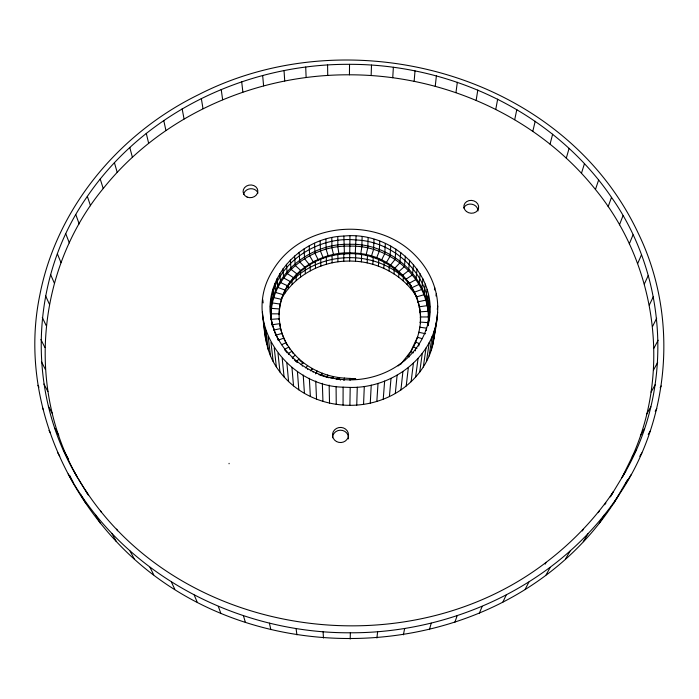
<?xml version="1.0" encoding="UTF-8"?>
<svg xmlns="http://www.w3.org/2000/svg" width="699" height="699" viewBox="0 0 699 699"><rect width="100%" height="100%" fill="white"/><g stroke="black" fill="none" stroke-linecap="round" stroke-linejoin="round"><path stroke-width="1.05" d="M343.052 405.105L343.113 387.167C286.791 386.189 240.238 321.418 272.811 270.434C301.54 221.749 376.944 215.397 415.486 255.659C425.787 266.127 433.24 279.425 436.281 293.825C439.994 310.627 435.652 327.674 432.934 344.266C427.141 369.553 407.202 390.103 383.235 399.208C357.818 409.046 328.093 406.958 304.432 393.354C293.196 386.835 283.41 377.792 276.341 366.861C266.686 352.576 264.563 335.074 263.042 318.351M281.968 297.765C294.698 276.131 318.989 262.798 343.768 261.216L343.794 253.781M427.98 325.655C441.314 275.589 392.331 230.819 343.864 236.07L344.415 253.99C312.077 255.205 279.766 280.832 279.146 314.69C279.093 276.323 319.251 249.351 355.275 253.134C392.602 254.419 426.6 289.936 419.706 328.032L419.811 327.211L426.626 328.198M343.759 380.142L343.768 379.601C309.482 377.687 275.974 352.261 270.985 317.224M344.371 378.858L344.38 378.08C314.27 376.394 284.283 354.603 279.679 323.689L271.832 324.808M349.535 64.325C247.97 63.653 145.174 111.63 87.34 196.393C29.812 277.896 25.671 392.087 77.467 477.417C25.898 387.464 37.292 268.189 103.216 188.547C161.932 115.073 256.096 74.33 349.439 74.802L349.535 64.325C451.17 64.177 553.687 112.583 611.511 197.363C668.733 278.595 673.827 392.681 621.892 477.74L632.123 456.997L636.142 450.252M343.768 261.216L349.649 261.015L349.963 235.869M349.902 405.368L350.199 387.429C390.287 388.338 431.501 359.705 437.067 318.578M344.415 253.99C383.131 249.893 423.445 282.562 420.239 322.912L420.344 322.09L428.181 322.658C431.405 280.185 390.89 244.807 349.841 246.144C309.989 244.589 268.329 277.276 271.264 319.329L279.154 318.779L280.535 328.416M355.258 254.025L356.071 236.096M416.892 297.18C404.057 275.948 380.029 262.903 355.538 261.234L355.695 253.816M632.123 456.997C671.625 370.033 655.741 263.007 595.443 189.481C536.771 115.947 442.834 74.793 349.439 74.802M360.64 254.602L361.829 247.009L362.134 236.734M356.752 405.123L357.276 387.176M350.182 639.078L350.365 632.787C454.848 633.163 560.458 583.036 618.851 495.041C670.533 418.989 678.624 316.105 638.266 233.317C563.63 74.085 351.256 16.461 198.699 94.61C119.38 133.299 56.645 207.83 39.773 295.336C21.424 383.882 55.536 476.692 116.322 541.515C251.666 686.619 514.787 667.134 618.851 495.041M361.392 261.854L361.61 254.445M371.143 75.562L371.501 65.094M365.97 255.563L367.744 248.066L368.137 237.791M367.176 262.885L367.456 255.493M363.559 404.372L364.301 386.416M371.195 256.9L373.546 249.552L374.026 239.268M372.864 264.318L373.205 256.952M376.307 258.613L379.225 251.439L379.784 241.138M370.269 403.131L371.239 385.14M378.412 266.144L378.814 258.805M381.261 260.683L384.721 253.72L385.376 243.409M392.742 77.729L393.362 67.279M383.803 268.346L384.197 262.011M376.84 401.409L378.028 383.367M386.031 263.095L390.025 256.393L390.758 246.057M271.361 320.395C262.308 277.127 301.715 237.153 343.864 236.07M388.993 270.924L389.439 264.633M390.592 265.847L390.654 264.965L395.092 259.434L395.905 249.08M383.235 399.208L384.633 381.104M393.956 273.859L394.446 267.612M394.909 268.923L394.979 268.04L399.889 262.833L400.789 252.444M414.14 81.302L415.023 70.879M344.196 380.212L344.38 378.08L355.756 378.849L351.964 378.989M398.963 272.304L399.042 271.422L404.406 266.572L405.376 256.149M398.657 277.136L399.138 271.562M389.413 396.543L391.012 378.377M402.729 275.965L402.816 275.091L408.592 270.618L409.64 260.159M403.078 280.745L403.402 277.337C370.758 247.979 314.087 251.727 286.974 286.765M406.189 279.888L406.268 279.015L412.436 274.96L413.555 264.467M395.319 393.441L397.111 375.188M407.194 284.642L407.526 281.251L403.402 277.337M434.053 338.264L434.656 332.208M400.483 364.598L410.732 351.457L417.434 337.267L422.161 338.666M409.299 284.056L409.396 283.182L415.914 279.574L417.093 269.036M427.928 325.743C434.638 281.627 392.681 242.719 349.858 244.335C309.928 242.771 268.145 275.502 271.081 317.652M410.96 288.836L411.318 285.463M400.929 389.928L402.904 371.58M404.31 359.95L404.223 360.728L405.577 359.076M412.069 288.434L412.157 287.577L418.998 284.432L420.239 273.851M435.241 86.265L436.386 75.885M414.376 293.274L414.559 291.597M407.613 356.604L407.7 355.817L409.334 356.892M376.892 638.021L377.626 631.713M406.206 386.014L408.347 367.569M416.464 297.748L416.56 296.9L423.9 294.751L425.263 284.082M418.063 302.623L418.159 301.785L425.7 300.151L427.098 289.447M229.045 463.786L229.097 463.341M419.243 307.612L419.348 306.774L427.028 305.681L428.478 294.934M422.974 278.875L421.663 289.491L414.551 292.156M413.721 346.739L415.617 342.152L419.295 343.541M411.108 381.741L413.415 363.183M420.012 312.68L420.116 311.841L427.893 311.3L429.369 300.509M415.372 350.872L415.608 349.028C422.642 339.828 427.421 328.906 429.134 317.433M415.512 342.956L417.434 337.267M420.344 317.792L420.449 316.962L428.277 316.97L429.78 306.136M425.577 333.755L418.841 332.278L418.736 333.091L419.811 327.211M418.771 346.031L419.007 344.205M415.608 377.128L418.063 358.447M455.949 92.609L457.338 82.281M419.688 372.209L422.266 353.397M426.224 330.644L426.512 328.53M427.779 325.105L428.068 323.025M428.181 322.658L429.702 311.789M423.314 367.019L426.006 348.076M434.446 289.954L434.752 287.796M435.966 295.965L436.281 293.825M426.46 361.593L429.256 342.51M429.125 355.966L431.999 336.743M437.277 309.308L437.749 306.153M431.283 350.182L434.228 330.802M435.136 329.072L436.246 321.767M436.569 319.679L437.679 312.366M432.934 344.266L435.914 324.738M476.159 100.306L477.801 90.049M338.351 379.505L338.709 377.46L340.387 380.16M495.774 109.341L497.662 99.153M427.875 325.385C437.111 282.274 398.316 241.321 355.983 239.984C314.026 235.362 267.56 268.661 270.609 313.432M403.375 634.849L404.66 628.488M514.7 119.678L516.823 109.577M532.821 131.281L535.181 121.277M550.061 144.108L552.638 134.217M332.575 378.517L333.117 376.438L333.135 377.215M429.422 629.616L431.231 623.15M417.338 338.08L418.841 332.278M566.304 158.123L569.1 148.354M581.463 173.265L584.469 163.627M595.443 189.481L598.641 179.993M454.822 622.355L457.146 615.767M326.914 377.049L327.639 375.022L327.656 375.8M608.139 206.694L611.511 197.363M619.463 224.842L623.01 215.676M629.336 243.837L633.023 234.855M479.365 613.154L482.179 606.391M637.654 263.593L641.481 254.803M321.409 375.197L322.309 373.222L322.335 374M644.347 284.012L648.288 275.423M502.878 602.092L506.155 595.137M649.345 304.991L653.382 296.612M613.504 503.708L627.685 479.497M652.569 326.416L656.676 318.255M525.167 589.292L528.89 582.101M653.958 348.163L658.126 340.23M545.176 564.145L546.137 562.346C572.21 542.52 595.146 518.667 613.504 491.528L610.279 496.893L625.797 471.248M653.478 370.103L657.663 362.405M546.094 574.858L550.218 567.413M651.075 392.104L655.26 384.642M315.555 373.895L317.154 371.055L317.189 371.833M660.144 387.831L661.219 385.944M646.715 414.018L650.874 406.801M565.508 558.938L569.991 551.214M582.328 530.969L583.298 529.309M640.398 435.704L644.504 428.723M655.19 411.283L656.807 408.548M598.292 512.655L599.314 510.934M583.281 541.673L588.086 533.652M648.226 434.446L650.35 430.916M639.786 456.298L641.857 452.9M599.305 523.21L604.408 514.875M625.806 483.332L631.346 474.333M310.618 370.907L312.226 368.53L312.261 369.317M408.225 355.73L410.033 353.117M604.644 504.757L605.919 503.018M305.734 367.919L307.534 365.673M415.608 349.028C398.937 370.68 370.723 381.68 343.768 379.601M301.138 364.598L303.121 362.493L303.174 363.279M296.14 361.619L299.023 359.015L299.076 359.802M398.124 365.97L400.562 363.821M336.21 379.548L338.709 377.46M292.156 357.652L295.249 355.267M546.137 562.346C400.405 674.098 163.653 635.103 73.788 470.899M288.547 353.423L291.824 351.265L293.257 353.668M284.476 349.439L288.783 347.053L290.068 349.544M281.636 344.712L286.127 342.65M278.316 340.151L283.873 338.08L285.751 342.545M275.389 335.319L282.047 333.371L283.951 338.893M273.868 330.033L280.649 328.574L282.125 334.192M349.649 261.015L355.538 261.234M343.113 387.167L350.199 387.429M68.214 473.983C123.181 574.307 237.485 633.443 350.365 632.787M329.046 377.757L324.939 376.7L324.921 376.106M318.945 374.673L323.943 376.359M416.936 348.539L413.371 346.887L410.636 352.244L410.732 351.457L413.301 352.881M299.897 360.501L302.361 362.58M294.331 359.968L297.398 362.571L297.337 361.75M407.526 281.251L410.06 284.056M284.729 349.946L287.289 352.943M78.026 478.326L88.057 494.778M286.197 343.454L287.263 345.219M80.839 494.761L85.855 503.446M57.589 452.489L59.747 456.237M95.405 514.647L100.175 523.001M48.991 430.427L50.494 433.083M86.195 491.24L88.214 494.822M63.329 449.841L68.616 459.252M42.438 407.989L43.452 409.815M111.849 533.477L116.322 541.515M54.854 428.234L58.742 435.241M100.507 510.707L101.46 512.428M48.388 406.241L52.329 413.493M116.646 529.134L117.546 530.794M37.921 385.315L38.952 387.211M130.066 551.092L134.217 558.833M43.915 384.022L47.89 391.51M41.433 361.715L45.409 369.448M149.97 567.335L153.736 574.788M40.909 339.478L44.858 347.447M69.638 475.32L73.439 483.009M42.298 317.451L46.204 325.638M171.412 582.057L174.776 589.248M45.549 295.756L49.384 304.17M50.608 274.524L54.347 283.147M194.243 595.111L197.17 602.084M57.388 253.868L61.014 262.693M65.828 233.894L69.323 242.911M271.186 318.954L272.252 324.423L275.502 334.227M75.841 214.707L79.188 223.907M218.315 606.383L220.77 613.154M87.34 196.393L90.512 205.759M100.228 179.031L103.216 188.547M243.435 615.767L245.393 622.363M114.409 162.692L117.205 172.356M129.787 147.445L132.382 157.249M146.274 133.352L148.651 143.269M269.412 623.159L270.845 629.624M163.758 120.464L165.916 130.495M182.142 108.826L184.064 118.952M201.321 98.472L203.007 108.686M296.035 628.497L296.944 634.858M221.207 89.446L222.649 99.73M262.413 312.138L265.498 338.054M265.935 330.592L268.311 349.989M264.213 324.511L266.642 344.065M262.772 299.714L263.165 302.894M268.18 336.534L270.487 355.791M270.941 342.318L273.169 361.427M241.688 81.774L242.876 92.119M270.303 305.917L271.177 313.834L279.058 313.851L279.233 319.609L279.154 318.779M272.252 324.423L272.479 326.512M270.399 311.579L271.264 319.329M274.218 347.901L276.341 366.861M270.696 300.29L271.579 308.373L279.408 308.941L279.486 309.788M273.641 328.338L273.807 329.823M277.975 353.231L279.984 372.06M271.579 294.707L272.461 302.964L280.185 304.082L280.273 304.93M275.694 333.738L278.351 340.247L278.219 338.98M272.942 289.22L273.816 297.652L281.391 299.312L281.47 300.159M271.553 322.064L271.745 323.89M279.679 323.689L279.757 324.519M274.768 283.864L275.624 292.462L283.016 294.637L283.086 295.494M282.204 358.29L284.082 376.988M277.04 278.656L277.887 287.42L285.035 290.102L285.105 290.967M286.87 363.034L288.6 381.61M279.757 273.641L280.579 282.562L287.446 285.734L287.516 286.599M288.477 353.458L288.565 354.437M262.658 75.475L263.602 85.863M282.894 268.835L283.68 277.914L290.234 281.557L290.295 282.422M284.843 291.413L284.982 293.091M291.946 367.438L293.528 385.9M292.724 357.757L292.794 358.657M286.424 264.266L287.167 273.501L293.37 277.582L293.431 278.455M288.119 285.279L288.39 288.652M297.416 371.466L298.814 389.824M290.33 259.976L291.029 269.351L296.839 273.842L296.892 274.724M291.902 281.085L292.156 284.476M302.3 365.394L302.352 366.154M294.594 255.974L295.231 265.489L300.622 270.364L300.675 271.247M295.887 275.091L296.254 280.587M284.039 70.564L284.72 80.997M303.217 375.092L304.432 393.354M299.172 252.278L299.757 261.924L304.694 267.158L304.738 268.04M300.273 270.478L300.666 276.996M323.095 631.713L323.454 638.021M307.577 368.679L307.612 369.378M309.334 378.29L310.356 396.464M304.048 248.931L304.572 258.691L309.028 264.239L309.072 265.122M305.026 267.219L305.367 273.728M313.126 371.571L313.161 372.226M309.194 245.926L309.64 255.799L313.633 262.518M310.033 264.309L310.33 270.81M315.73 381.034L316.542 399.138M305.708 67.069L306.127 77.528M314.567 243.287L314.943 253.256L318.412 260.229M315.232 260.753L315.511 268.241M322.344 383.305L322.947 401.357M320.151 241.041L320.457 251.09L323.366 258.281M320.675 258.578L320.902 266.057M329.142 385.097L329.526 403.096M325.909 239.18L326.127 249.307L328.478 256.673M326.284 256.778L326.45 264.248M331.09 377.731L331.108 378.29M327.578 64.99L327.735 75.457M264.851 329.972L264.886 331.99M331.798 237.73L331.938 247.918L333.703 255.423M332.034 255.38L332.13 262.833M336.079 386.381L336.245 404.345M337.39 378.893L337.39 379.4M337.8 236.69L337.844 246.922L339.032 254.523M337.879 254.384L337.914 261.819M350.077 378.29L350.077 380.361M463.725 208.005A7.383 6.396 8.4 0 1 472.061 204.248A7.383 6.396 8.4 0 1 477.985 210.984M243.619 194.532A7.34 6.343 -5.5 0 1 250.268 188.747A7.34 6.343 -5.5 0 1 257.948 193.09M348.46 438.308A7.977 7.532 -0.4 0 1 348.39 438.893M332.532 437.705A7.977 7.532 -0.4 0 1 340.212 430.2A7.977 7.532 -0.4 0 1 348.46 437.12M466.408 211.482A7.418 6.413 8.4 0 0 478.535 208.311A7.418 6.413 8.4 0 0 468.872 200.639A7.418 6.413 8.4 0 0 466.408 211.482M247.105 197.074A7.383 6.361 -5.5 0 0 257.826 190.827A7.383 6.361 -5.5 0 0 246.459 186.074A7.383 6.361 -5.5 0 0 247.105 197.074M336.507 441.541A8.021 7.567 -0.4 0 0 348.53 434.97A8.021 7.567 -0.4 0 0 336.49 428.435A8.021 7.567 -0.4 0 0 336.507 441.541"/></g></svg>
